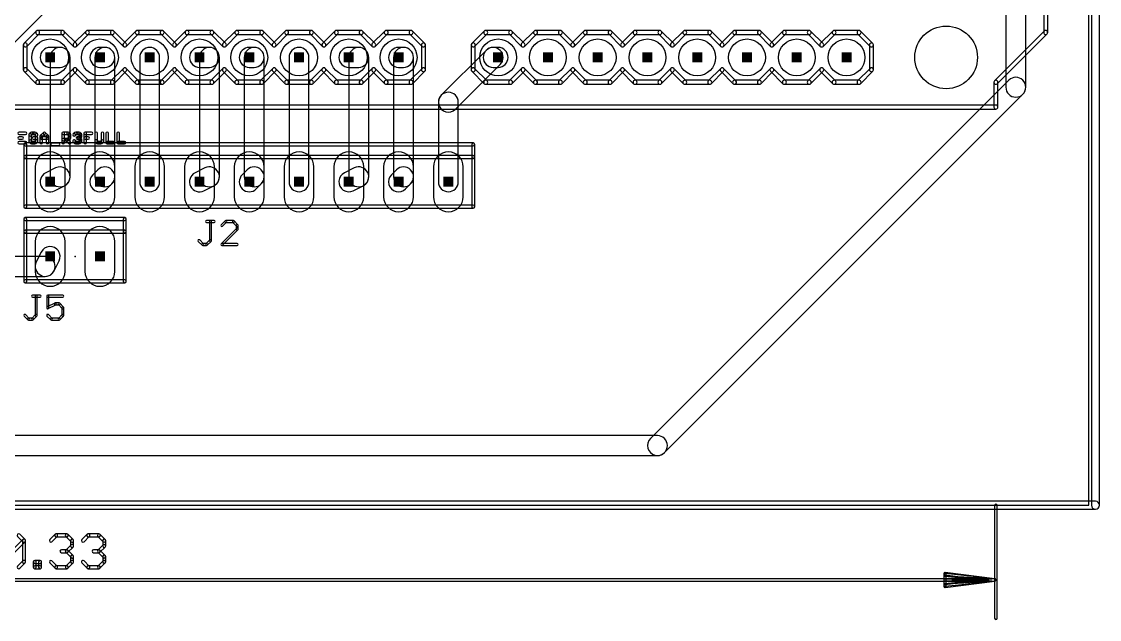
# Model space of a CAD drawing. Extents: x -5 to 106, y -6 to 80.
# Drawn here: x 50.6 to 105.6, y -5.8 to 24.7 of the extents above; entities that cross this region are included whole.
import ezdxf

# ---------------------------------------------------------------- set-up
doc = ezdxf.new("R2010")
doc.units = 0
for name, color, linetype in [('16', 174, 'CONTINUOUS'), ('17', 94, 'CONTINUOUS'), ('20', 178, 'CONTINUOUS'), ('21', 250, 'CONTINUOUS'), ('23', 178, 'CONTINUOUS'), ('25', 250, 'CONTINUOUS'), ('27', 250, 'CONTINUOUS'), ('51', 250, 'CONTINUOUS')]:
    doc.layers.add(name, color=color, linetype=linetype)

# ---------------------------------------------------------------- blocks, each defined once
blk = doc.blocks.new('RECT')
blk.add_solid([(-0.5, -0.5), (0.5, -0.5), (-0.5, 0.5), (0.5, 0.5)])
blk = doc.blocks.new('ROUNDP')
blk.add_circle((0, 0), 0.5)
blk = doc.blocks.new('LONGP100')
blk.add_lwpolyline([(-0.5, -0.5), (0.5, -0.5, 1), (0.5, 0.5), (-0.5, 0.5, 1)], format="xyb", close=True)

msp = doc.modelspace()

# ---------------------------------------------------------------- linework, layer by layer
at = {"layer": '16'}
for points in [[(105.2068, 80.01), (105.2068, 0, 1), (105.6132, 0), (105.6132, 80.01, 1)], [(100.838, 70.866), (100.838, 21.336, 1), (101.854, 21.336), (101.854, 70.866, 1)], [(49.8892, 23.2628), (57.5092, 30.8828, 1), (56.7908, 31.6012), (49.1708, 23.9812, 1)], [(52.578, 23.368), (52.07, 23.368, 1), (52.07, 22.352), (52.578, 22.352, 1)], [(52.07, 22.86), (52.07, 16.764, 1), (53.086, 16.764), (53.086, 22.86, 1)], [(54.864, 23.368), (54.61, 23.368, 1), (54.61, 22.352), (54.864, 22.352, 1)], [(54.356, 22.86), (54.356, 16.764, 1), (55.372, 16.764), (55.372, 22.86, 1)], [(56.642, 22.86), (56.642, 16.51, 1), (57.658, 16.51), (57.658, 22.86, 1)], [(60.198, 23.368), (59.69, 23.368, 1), (59.69, 22.352), (60.198, 22.352, 1)], [(59.69, 22.86), (59.69, 16.764, 1), (60.706, 16.764), (60.706, 22.86, 1)], [(62.484, 23.368), (62.23, 23.368, 1), (62.23, 22.352), (62.484, 22.352, 1)], [(61.976, 22.86), (61.976, 16.764, 1), (62.992, 16.764), (62.992, 22.86, 1)], [(64.262, 22.86), (64.262, 16.51, 1), (65.278, 16.51), (65.278, 22.86, 1)], [(67.818, 23.368), (67.31, 23.368, 1), (67.31, 22.352), (67.818, 22.352, 1)], [(67.31, 22.86), (67.31, 16.764, 1), (68.326, 16.764), (68.326, 22.86, 1)], [(70.104, 23.368), (69.85, 23.368, 1), (69.85, 22.352), (70.104, 22.352, 1)], [(69.596, 22.86), (69.596, 16.764, 1), (70.612, 16.764), (70.612, 22.86, 1)], [(74.3168, 23.2192), (72.0308, 20.9332, 1), (72.7492, 20.2148), (75.0352, 22.5008, 1)], [(74.676, 22.352), (74.93, 22.352, 1), (74.93, 23.368), (74.676, 23.368, 1)], [(100.9868, 21.6952), (82.6988, 3.4072, 1), (83.4172, 2.6888), (101.7052, 20.9768, 1)], [(71.882, 20.574), (71.882, 16.51, 1), (72.898, 16.51), (72.898, 20.574, 1)], [(52.3508, 17.2184), (51.8428, 16.9644, 1), (52.2972, 16.0556), (52.8052, 16.3096, 1)], [(54.5048, 17.1232), (54.2508, 16.8692, 1), (54.9692, 16.1508), (55.2232, 16.4048, 1)], [(59.9708, 17.2184), (59.4628, 16.9644, 1), (59.9172, 16.0556), (60.4252, 16.3096, 1)], [(62.1248, 17.1232), (61.8708, 16.8692, 1), (62.5892, 16.1508), (62.8432, 16.4048, 1)], [(67.5908, 17.2184), (67.0828, 16.9644, 1), (67.5372, 16.0556), (68.0452, 16.3096, 1)], [(69.7448, 17.1232), (69.4908, 16.8692, 1), (70.2092, 16.1508), (70.4632, 16.4048, 1)], [(52.2704, 11.9648), (52.5244, 12.4728, 1), (51.6156, 12.9272), (51.3616, 12.4192, 1)], [(49.53, 11.684), (51.816, 11.684, 1), (51.816, 12.7), (49.53, 12.7, 1)], [(83.058, 3.556), (45.72, 3.556, 1), (45.72, 2.54), (83.058, 2.54, 1)], [(105.41, 0.2032), (0, 0.2032, 1), (0, -0.2032), (105.41, -0.2032, 1)]]:
    msp.add_lwpolyline(points, format="xyb", close=True, dxfattribs=at)
at = {"layer": '20'}
for p, q in [((105.08, 0), (105.08, 80)), ((0, 0), (105.08, 0))]:
    msp.add_line(p, q, dxfattribs=at)
for points in [[(100.265, 0), (100.265, -5.76, 1), (100.395, -5.76), (100.395, 0, 1)], [(50.4102, -1.5862), (50.6814, -1.8574, 1), (50.7891, -1.7496), (50.518, -1.4784, 1)], [(52.1602, -1.8574), (52.4314, -1.5862, 1), (52.3236, -1.4784), (52.0525, -1.7496, 1)], [(52.3775, -1.6085), (52.9198, -1.6085, 1), (52.9198, -1.4561), (52.3775, -1.4561, 1)], [(52.866, -1.5862), (53.1371, -1.8574, 1), (53.2449, -1.7496), (52.9737, -1.4784, 1)], [(53.7974, -1.8574), (54.0685, -1.5862, 1), (53.9608, -1.4784), (53.6896, -1.7496, 1)], [(54.0147, -1.6085), (54.557, -1.6085, 1), (54.557, -1.4561), (54.0147, -1.4561, 1)], [(54.5031, -1.5862), (54.7743, -1.8574, 1), (54.882, -1.7496), (54.6109, -1.4784, 1)], [(49.7045, -2.942), (50.7892, -1.8574, 1), (50.6814, -1.7496), (49.5967, -2.8343, 1)], [(50.6591, -1.8035), (50.6591, -2.8881, 1), (50.8115, -2.8881), (50.8115, -1.8035, 1)], [(53.1371, -2.0208), (52.866, -2.2919, 1), (52.9737, -2.3997), (53.2449, -2.1285, 1)], [(53.1148, -1.8035), (53.1148, -2.0746, 1), (53.2672, -2.0746), (53.2672, -1.8035, 1)], [(54.7743, -2.0208), (54.5031, -2.2919, 1), (54.6109, -2.3997), (54.882, -2.1285, 1)], [(54.752, -1.8035), (54.752, -2.0746, 1), (54.9044, -2.0746), (54.9044, -1.8035, 1)], [(52.9198, -2.2696), (52.6487, -2.2696, 1), (52.6487, -2.422), (52.9198, -2.422, 1)], [(52.866, -2.3997), (53.1371, -2.6709, 1), (53.2449, -2.5631), (52.9737, -2.2919, 1)], [(53.1148, -2.617), (53.1148, -2.8881, 1), (53.2672, -2.8881), (53.2672, -2.617, 1)], [(54.557, -2.2696), (54.2858, -2.2696, 1), (54.2858, -2.422), (54.557, -2.422, 1)], [(54.5031, -2.3997), (54.7743, -2.6709, 1), (54.882, -2.5631), (54.6109, -2.2919, 1)], [(54.752, -2.617), (54.752, -2.8881, 1), (54.9044, -2.8881), (54.9044, -2.617, 1)], [(50.6814, -2.8343), (50.4102, -3.1054, 1), (50.518, -3.2132), (50.7891, -2.942, 1)], [(51.364, -3.1593), (51.364, -2.8881, 1), (51.2116, -2.8881), (51.2116, -3.1593, 1)], [(51.2878, -2.9643), (51.5589, -2.9643, 1), (51.5589, -2.8119), (51.2878, -2.8119, 1)], [(51.5589, -3.0831), (51.2878, -3.0831, 1), (51.2878, -3.2355), (51.5589, -3.2355, 1)], [(51.4827, -2.8881), (51.4827, -3.1593, 1), (51.6351, -3.1593), (51.6351, -2.8881, 1)], [(52.4314, -3.1054), (52.1602, -2.8343, 1), (52.0525, -2.942), (52.3236, -3.2132, 1)], [(52.9198, -3.0831), (52.3775, -3.0831, 1), (52.3775, -3.2355), (52.9198, -3.2355, 1)], [(53.1371, -2.8343), (52.866, -3.1054, 1), (52.9737, -3.2132), (53.2449, -2.942, 1)], [(54.0685, -3.1054), (53.7974, -2.8343, 1), (53.6896, -2.942), (53.9608, -3.2132, 1)], [(54.557, -3.0831), (54.0147, -3.0831, 1), (54.0147, -3.2355), (54.557, -3.2355, 1)], [(54.7743, -2.8343), (54.5031, -3.1054, 1), (54.6109, -3.2132), (54.882, -2.942, 1)], [(0.065, -3.875), (100.265, -3.875, 1), (100.265, -3.745), (0.065, -3.745, 1)], [(100.2731, -3.7455), (97.7381, -3.4263, 1), (97.7219, -3.5553), (100.2569, -3.8745, 1)], [(97.665, -3.4908), (97.665, -4.1292, 1), (97.795, -4.1292), (97.795, -3.4908, 1)], [(100.2716, -3.7453), (97.7366, -3.4853, 1), (97.7234, -3.6147), (100.2584, -3.8747, 1)], [(100.2683, -3.7451), (97.7333, -3.6151, 1), (97.7267, -3.7449), (100.2617, -3.8749, 1)], [(97.7381, -4.1937), (100.2731, -3.8745, 1), (100.2569, -3.7455), (97.7219, -4.0647, 1)], [(97.7333, -4.0049), (100.2683, -3.8749, 1), (100.2617, -3.7451), (97.7267, -3.8751, 1)], [(97.7366, -4.1347), (100.2716, -3.8747, 1), (100.2584, -3.7453), (97.7234, -4.0053, 1)]]:
    msp.add_lwpolyline(points, format="xyb", close=True, dxfattribs=at)
msp.add_circle((97.79, 22.86), 1.6, dxfattribs=at)
at = {"layer": '21'}
for points in [[(51.3632, 24.2018), (50.7282, 23.5668, 1), (50.8718, 23.4232), (51.5068, 24.0582, 1)], [(51.435, 24.0284), (52.705, 24.0284, 1), (52.705, 24.2316), (51.435, 24.2316, 1)], [(52.6332, 24.0582), (53.2682, 23.4232, 1), (53.4118, 23.5668), (52.7768, 24.2018, 1)], [(53.4118, 23.4232), (54.0468, 24.0582, 1), (53.9032, 24.2018), (53.2682, 23.5668, 1)], [(53.975, 24.0284), (55.245, 24.0284, 1), (55.245, 24.2316), (53.975, 24.2316, 1)], [(55.1732, 24.0582), (55.8082, 23.4232, 1), (55.9518, 23.5668), (55.3168, 24.2018, 1)], [(55.9518, 23.4232), (56.5868, 24.0582, 1), (56.4432, 24.2018), (55.8082, 23.5668, 1)], [(56.515, 24.0284), (57.785, 24.0284, 1), (57.785, 24.2316), (56.515, 24.2316, 1)], [(57.7132, 24.0582), (58.3482, 23.4232, 1), (58.4918, 23.5668), (57.8568, 24.2018, 1)], [(58.9832, 24.2018), (58.3482, 23.5668, 1), (58.4918, 23.4232), (59.1268, 24.0582, 1)], [(59.055, 24.0284), (60.325, 24.0284, 1), (60.325, 24.2316), (59.055, 24.2316, 1)], [(60.2532, 24.0582), (60.8882, 23.4232, 1), (61.0318, 23.5668), (60.3968, 24.2018, 1)], [(61.0318, 23.4232), (61.6668, 24.0582, 1), (61.5232, 24.2018), (60.8882, 23.5668, 1)], [(61.595, 24.0284), (62.865, 24.0284, 1), (62.865, 24.2316), (61.595, 24.2316, 1)], [(62.7932, 24.0582), (63.4282, 23.4232, 1), (63.5718, 23.5668), (62.9368, 24.2018, 1)], [(63.5718, 23.4232), (64.2068, 24.0582, 1), (64.0632, 24.2018), (63.4282, 23.5668, 1)], [(64.135, 24.0284), (65.405, 24.0284, 1), (65.405, 24.2316), (64.135, 24.2316, 1)], [(65.3332, 24.0582), (65.9682, 23.4232, 1), (66.1118, 23.5668), (65.4768, 24.2018, 1)], [(66.6032, 24.2018), (65.9682, 23.5668, 1), (66.1118, 23.4232), (66.7468, 24.0582, 1)], [(66.675, 24.0284), (67.945, 24.0284, 1), (67.945, 24.2316), (66.675, 24.2316, 1)], [(67.8732, 24.0582), (68.5082, 23.4232, 1), (68.6518, 23.5668), (68.0168, 24.2018, 1)], [(69.1432, 24.2018), (68.5082, 23.5668, 1), (68.6518, 23.4232), (69.2868, 24.0582, 1)], [(69.215, 24.0284), (70.485, 24.0284, 1), (70.485, 24.2316), (69.215, 24.2316, 1)], [(70.4132, 24.0582), (71.0482, 23.4232, 1), (71.1918, 23.5668), (70.5568, 24.2018, 1)], [(74.2232, 24.2018), (73.5882, 23.5668, 1), (73.7318, 23.4232), (74.3668, 24.0582, 1)], [(74.295, 24.0284), (75.565, 24.0284, 1), (75.565, 24.2316), (74.295, 24.2316, 1)], [(75.4932, 24.0582), (76.1282, 23.4232, 1), (76.2718, 23.5668), (75.6368, 24.2018, 1)], [(76.2718, 23.4232), (76.9068, 24.0582, 1), (76.7632, 24.2018), (76.1282, 23.5668, 1)], [(76.835, 24.0284), (78.105, 24.0284, 1), (78.105, 24.2316), (76.835, 24.2316, 1)], [(78.0332, 24.0582), (78.6682, 23.4232, 1), (78.8118, 23.5668), (78.1768, 24.2018, 1)], [(78.8118, 23.4232), (79.4468, 24.0582, 1), (79.3032, 24.2018), (78.6682, 23.5668, 1)], [(79.375, 24.0284), (80.645, 24.0284, 1), (80.645, 24.2316), (79.375, 24.2316, 1)], [(80.5732, 24.0582), (81.2082, 23.4232, 1), (81.3518, 23.5668), (80.7168, 24.2018, 1)], [(81.8432, 24.2018), (81.2082, 23.5668, 1), (81.3518, 23.4232), (81.9868, 24.0582, 1)], [(81.915, 24.0284), (83.185, 24.0284, 1), (83.185, 24.2316), (81.915, 24.2316, 1)], [(83.1132, 24.0582), (83.7482, 23.4232, 1), (83.8918, 23.5668), (83.2568, 24.2018, 1)], [(83.8918, 23.4232), (84.5268, 24.0582, 1), (84.3832, 24.2018), (83.7482, 23.5668, 1)], [(84.455, 24.0284), (85.725, 24.0284, 1), (85.725, 24.2316), (84.455, 24.2316, 1)], [(85.6532, 24.0582), (86.2882, 23.4232, 1), (86.4318, 23.5668), (85.7968, 24.2018, 1)], [(86.4318, 23.4232), (87.0668, 24.0582, 1), (86.9232, 24.2018), (86.2882, 23.5668, 1)], [(86.995, 24.0284), (88.265, 24.0284, 1), (88.265, 24.2316), (86.995, 24.2316, 1)], [(88.1932, 24.0582), (88.8282, 23.4232, 1), (88.9718, 23.5668), (88.3368, 24.2018, 1)], [(89.4632, 24.2018), (88.8282, 23.5668, 1), (88.9718, 23.4232), (89.6068, 24.0582, 1)], [(89.535, 24.0284), (90.805, 24.0284, 1), (90.805, 24.2316), (89.535, 24.2316, 1)], [(90.7332, 24.0582), (91.3682, 23.4232, 1), (91.5118, 23.5668), (90.8768, 24.2018, 1)], [(92.0032, 24.2018), (91.3682, 23.5668, 1), (91.5118, 23.4232), (92.1468, 24.0582, 1)], [(92.075, 24.0284), (93.345, 24.0284, 1), (93.345, 24.2316), (92.075, 24.2316, 1)], [(93.2732, 24.0582), (93.9082, 23.4232, 1), (94.0518, 23.5668), (93.4168, 24.2018, 1)], [(50.6984, 23.495), (50.6984, 22.225, 1), (50.9016, 22.225), (50.9016, 23.495, 1)], [(71.0184, 23.495), (71.0184, 22.225, 1), (71.2216, 22.225), (71.2216, 23.495, 1)], [(73.5584, 23.495), (73.5584, 22.225, 1), (73.7616, 22.225), (73.7616, 23.495, 1)], [(93.8784, 23.495), (93.8784, 22.225, 1), (94.0816, 22.225), (94.0816, 23.495, 1)], [(50.7282, 22.1532), (51.3632, 21.5182, 1), (51.5068, 21.6618), (50.8718, 22.2968, 1)], [(53.2682, 22.2968), (52.6332, 21.6618, 1), (52.7768, 21.5182), (53.4118, 22.1532, 1)], [(54.0468, 21.6618), (53.4118, 22.2968, 1), (53.2682, 22.1532), (53.9032, 21.5182, 1)], [(55.8082, 22.2968), (55.1732, 21.6618, 1), (55.3168, 21.5182), (55.9518, 22.1532, 1)], [(56.5868, 21.6618), (55.9518, 22.2968, 1), (55.8082, 22.1532), (56.4432, 21.5182, 1)], [(58.3482, 22.2968), (57.7132, 21.6618, 1), (57.8568, 21.5182), (58.4918, 22.1532, 1)], [(58.3482, 22.1532), (58.9832, 21.5182, 1), (59.1268, 21.6618), (58.4918, 22.2968, 1)], [(60.8882, 22.2968), (60.2532, 21.6618, 1), (60.3968, 21.5182), (61.0318, 22.1532, 1)], [(61.6668, 21.6618), (61.0318, 22.2968, 1), (60.8882, 22.1532), (61.5232, 21.5182, 1)], [(63.4282, 22.2968), (62.7932, 21.6618, 1), (62.9368, 21.5182), (63.5718, 22.1532, 1)], [(64.2068, 21.6618), (63.5718, 22.2968, 1), (63.4282, 22.1532), (64.0632, 21.5182, 1)], [(65.9682, 22.2968), (65.3332, 21.6618, 1), (65.4768, 21.5182), (66.1118, 22.1532, 1)], [(65.9682, 22.1532), (66.6032, 21.5182, 1), (66.7468, 21.6618), (66.1118, 22.2968, 1)], [(68.5082, 22.2968), (67.8732, 21.6618, 1), (68.0168, 21.5182), (68.6518, 22.1532, 1)], [(68.5082, 22.1532), (69.1432, 21.5182, 1), (69.2868, 21.6618), (68.6518, 22.2968, 1)], [(71.0482, 22.2968), (70.4132, 21.6618, 1), (70.5568, 21.5182), (71.1918, 22.1532, 1)], [(73.5882, 22.1532), (74.2232, 21.5182, 1), (74.3668, 21.6618), (73.7318, 22.2968, 1)], [(76.1282, 22.2968), (75.4932, 21.6618, 1), (75.6368, 21.5182), (76.2718, 22.1532, 1)], [(76.9068, 21.6618), (76.2718, 22.2968, 1), (76.1282, 22.1532), (76.7632, 21.5182, 1)], [(78.6682, 22.2968), (78.0332, 21.6618, 1), (78.1768, 21.5182), (78.8118, 22.1532, 1)], [(79.4468, 21.6618), (78.8118, 22.2968, 1), (78.6682, 22.1532), (79.3032, 21.5182, 1)], [(81.2082, 22.2968), (80.5732, 21.6618, 1), (80.7168, 21.5182), (81.3518, 22.1532, 1)], [(81.2082, 22.1532), (81.8432, 21.5182, 1), (81.9868, 21.6618), (81.3518, 22.2968, 1)], [(83.7482, 22.2968), (83.1132, 21.6618, 1), (83.2568, 21.5182), (83.8918, 22.1532, 1)], [(84.5268, 21.6618), (83.8918, 22.2968, 1), (83.7482, 22.1532), (84.3832, 21.5182, 1)], [(86.2882, 22.2968), (85.6532, 21.6618, 1), (85.7968, 21.5182), (86.4318, 22.1532, 1)], [(87.0668, 21.6618), (86.4318, 22.2968, 1), (86.2882, 22.1532), (86.9232, 21.5182, 1)], [(88.8282, 22.2968), (88.1932, 21.6618, 1), (88.3368, 21.5182), (88.9718, 22.1532, 1)], [(88.8282, 22.1532), (89.4632, 21.5182, 1), (89.6068, 21.6618), (88.9718, 22.2968, 1)], [(91.3682, 22.2968), (90.7332, 21.6618, 1), (90.8768, 21.5182), (91.5118, 22.1532, 1)], [(91.3682, 22.1532), (92.0032, 21.5182, 1), (92.1468, 21.6618), (91.5118, 22.2968, 1)], [(93.9082, 22.2968), (93.2732, 21.6618, 1), (93.4168, 21.5182), (94.0518, 22.1532, 1)], [(52.705, 21.6916), (51.435, 21.6916, 1), (51.435, 21.4884), (52.705, 21.4884, 1)], [(55.245, 21.6916), (53.975, 21.6916, 1), (53.975, 21.4884), (55.245, 21.4884, 1)], [(57.785, 21.6916), (56.515, 21.6916, 1), (56.515, 21.4884), (57.785, 21.4884, 1)], [(60.325, 21.6916), (59.055, 21.6916, 1), (59.055, 21.4884), (60.325, 21.4884, 1)], [(62.865, 21.6916), (61.595, 21.6916, 1), (61.595, 21.4884), (62.865, 21.4884, 1)], [(65.405, 21.6916), (64.135, 21.6916, 1), (64.135, 21.4884), (65.405, 21.4884, 1)], [(67.945, 21.6916), (66.675, 21.6916, 1), (66.675, 21.4884), (67.945, 21.4884, 1)], [(70.485, 21.6916), (69.215, 21.6916, 1), (69.215, 21.4884), (70.485, 21.4884, 1)], [(75.565, 21.6916), (74.295, 21.6916, 1), (74.295, 21.4884), (75.565, 21.4884, 1)], [(78.105, 21.6916), (76.835, 21.6916, 1), (76.835, 21.4884), (78.105, 21.4884, 1)], [(80.645, 21.6916), (79.375, 21.6916, 1), (79.375, 21.4884), (80.645, 21.4884, 1)], [(83.185, 21.6916), (81.915, 21.6916, 1), (81.915, 21.4884), (83.185, 21.4884, 1)], [(85.725, 21.6916), (84.455, 21.6916, 1), (84.455, 21.4884), (85.725, 21.4884, 1)], [(88.265, 21.6916), (86.995, 21.6916, 1), (86.995, 21.4884), (88.265, 21.4884, 1)], [(90.805, 21.6916), (89.535, 21.6916, 1), (89.535, 21.4884), (90.805, 21.4884, 1)], [(93.345, 21.6916), (92.075, 21.6916, 1), (92.075, 21.4884), (93.345, 21.4884, 1)], [(50.8762, 17.78), (50.8762, 18.415, 1), (50.7238, 18.415), (50.7238, 17.78, 1)], [(73.66, 18.4912), (50.8, 18.4912, 1), (50.8, 18.3388), (73.66, 18.3388, 1)], [(73.5838, 18.415), (73.5838, 17.78, 1), (73.7362, 17.78), (73.7362, 18.415, 1)], [(50.8762, 15.24), (50.8762, 17.78, 1), (50.7238, 17.78), (50.7238, 15.24, 1)], [(73.66, 17.8562), (50.8, 17.8562, 1), (50.8, 17.7038), (73.66, 17.7038, 1)], [(73.5838, 17.78), (73.5838, 15.24, 1), (73.7362, 15.24), (73.7362, 17.78, 1)], [(50.8, 15.1638), (73.66, 15.1638, 1), (73.66, 15.3162), (50.8, 15.3162, 1)], [(50.8762, 13.97), (50.8762, 14.605, 1), (50.7238, 14.605), (50.7238, 13.97, 1)], [(55.88, 14.6812), (50.8, 14.6812, 1), (50.8, 14.5288), (55.88, 14.5288, 1)], [(55.8038, 14.605), (55.8038, 13.97, 1), (55.9562, 13.97), (55.9562, 14.605, 1)], [(50.8762, 11.43), (50.8762, 13.97, 1), (50.7238, 13.97), (50.7238, 11.43, 1)], [(55.88, 14.0462), (50.8, 14.0462, 1), (50.8, 13.8938), (55.88, 13.8938, 1)], [(55.8038, 13.97), (55.8038, 11.43, 1), (55.9562, 11.43), (55.9562, 13.97, 1)], [(50.8, 11.3538), (55.88, 11.3538, 1), (55.88, 11.5062), (50.8, 11.5062, 1)]]:
    msp.add_lwpolyline(points, format="xyb", close=True, dxfattribs=at)
at = {"layer": '23'}
for p in [(62.23, 16.51), (53.34, 12.7)]:
    msp.add_point(p, dxfattribs=at)
at = {"layer": '25'}
for points in [[(60.0544, 14.4282), (60.4442, 14.4282, 1), (60.4442, 14.5298), (60.0544, 14.5298, 1)], [(60.3001, 13.5045), (60.3001, 14.479, 1), (60.1985, 14.479), (60.1985, 13.5045, 1)], [(60.993, 14.5149), (60.7981, 14.32, 1), (60.8699, 14.2482), (61.0648, 14.4431, 1)], [(61.4187, 14.5298), (61.0289, 14.5298, 1), (61.0289, 14.4282), (61.4187, 14.4282, 1)], [(61.6495, 14.32), (61.4546, 14.5149, 1), (61.3828, 14.4431), (61.5777, 14.2482, 1)], [(61.6644, 14.0892), (61.6644, 14.2841, 1), (61.5628, 14.2841), (61.5628, 14.0892, 1)], [(60.8699, 13.2737), (61.6495, 14.0533, 1), (61.5777, 14.1251), (60.7981, 13.3455, 1)], [(59.6287, 13.4686), (59.8236, 13.2737, 1), (59.8954, 13.3455), (59.7005, 13.5404, 1)], [(59.8595, 13.2588), (60.0544, 13.2588, 1), (60.0544, 13.3604), (59.8595, 13.3604, 1)], [(60.0903, 13.2737), (60.2852, 13.4686, 1), (60.2134, 13.5404), (60.0185, 13.3455, 1)], [(61.6136, 13.3604), (60.834, 13.3604, 1), (60.834, 13.2588), (61.6136, 13.2588, 1)], [(51.1644, 10.6182), (51.5542, 10.6182, 1), (51.5542, 10.7198), (51.1644, 10.7198, 1)], [(51.4101, 9.6945), (51.4101, 10.669, 1), (51.3085, 10.669), (51.3085, 9.6945, 1)], [(52.7236, 10.7198), (51.944, 10.7198, 1), (51.944, 10.6182), (52.7236, 10.6182, 1)], [(51.8932, 10.669), (51.8932, 10.0843, 1), (51.9948, 10.0843), (51.9948, 10.669, 1)], [(51.9667, 10.0389), (52.3565, 10.2338, 1), (52.3111, 10.3246), (51.9213, 10.1297, 1)], [(52.3338, 10.2284), (52.5287, 10.2284, 1), (52.5287, 10.33), (52.3338, 10.33, 1)], [(52.4928, 10.2433), (52.6877, 10.0484, 1), (52.7595, 10.1202), (52.5646, 10.3151, 1)], [(52.6728, 10.0843), (52.6728, 9.6945, 1), (52.7744, 9.6945), (52.7744, 10.0843, 1)], [(50.7387, 9.6586), (50.9336, 9.4637, 1), (51.0054, 9.5355), (50.8105, 9.7304, 1)], [(50.9695, 9.4488), (51.1644, 9.4488, 1), (51.1644, 9.5504), (50.9695, 9.5504, 1)], [(51.2003, 9.4637), (51.3952, 9.6586, 1), (51.3234, 9.7304), (51.1285, 9.5355, 1)], [(52.1748, 9.5355), (51.9799, 9.7304, 1), (51.9081, 9.6586), (52.103, 9.4637, 1)], [(52.5287, 9.5504), (52.1389, 9.5504, 1), (52.1389, 9.4488), (52.5287, 9.4488, 1)], [(52.6877, 9.7304), (52.4928, 9.5355, 1), (52.5646, 9.4637), (52.7595, 9.6586, 1)]]:
    msp.add_lwpolyline(points, format="xyb", close=True, dxfattribs=at)
at = {"layer": '27'}
for points in [[(50.8113, 19.0504), (50.4893, 19.0504, 1), (50.4893, 18.9234), (50.8113, 18.9234, 1)], [(50.4893, 18.6819), (50.6503, 18.6819, 1), (50.6503, 18.8089), (50.4893, 18.8089, 1)], [(51.0862, 19.0318), (51.0057, 18.9513, 1), (51.0955, 18.8615), (51.176, 18.942, 1)], [(50.9871, 18.9064), (50.9871, 18.5844, 1), (51.1141, 18.5844), (51.1141, 18.9064, 1)], [(51.2921, 19.0504), (51.1311, 19.0504, 1), (51.1311, 18.9234), (51.2921, 18.9234, 1)], [(51.3726, 18.8089), (51.2116, 18.8089, 1), (51.2116, 18.6819), (51.3726, 18.6819, 1)], [(51.4175, 18.9513), (51.337, 19.0318, 1), (51.2472, 18.942), (51.3277, 18.8615, 1)], [(51.4361, 18.5844), (51.4361, 18.7454, 1), (51.3091, 18.7454), (51.3091, 18.5844, 1)], [(51.6568, 18.781), (51.8178, 18.942, 1), (51.728, 19.0318), (51.567, 18.8708, 1)], [(51.6754, 18.5039), (51.6754, 18.8259, 1), (51.5484, 18.8259), (51.5484, 18.5039, 1)], [(51.6119, 18.6819), (51.9339, 18.6819, 1), (51.9339, 18.8089), (51.6119, 18.8089, 1)], [(51.728, 18.942), (51.889, 18.781, 1), (51.9788, 18.8708), (51.8178, 19.0318, 1)], [(51.8704, 18.8259), (51.8704, 18.5039, 1), (51.9974, 18.5039), (51.9974, 18.8259, 1)], [(52.798, 18.5039), (52.798, 18.9869, 1), (52.671, 18.9869), (52.671, 18.5039, 1)], [(52.7345, 18.9234), (52.976, 18.9234, 1), (52.976, 19.0504), (52.7345, 19.0504, 1)], [(52.976, 18.7284), (52.7345, 18.7284, 1), (52.7345, 18.6014), (52.976, 18.6014, 1)], [(52.8506, 18.62), (53.0116, 18.459, 1), (53.1014, 18.5488), (52.9404, 18.7098, 1)], [(52.9311, 18.942), (53.0116, 18.8615, 1), (53.1014, 18.9513), (53.0209, 19.0318, 1)], [(53.0116, 18.7903), (52.9311, 18.7098, 1), (53.0209, 18.62), (53.1014, 18.7005, 1)], [(52.993, 18.9064), (52.993, 18.7454, 1), (53.12, 18.7454), (53.12, 18.9064, 1)], [(53.3407, 18.8615), (53.4212, 18.942, 1), (53.3314, 19.0318), (53.2509, 18.9513, 1)], [(53.3763, 18.9234), (53.5373, 18.9234, 1), (53.5373, 19.0504), (53.3763, 19.0504, 1)], [(53.5373, 18.8089), (53.4568, 18.8089, 1), (53.4568, 18.6819), (53.5373, 18.6819, 1)], [(53.4924, 18.942), (53.5729, 18.8615, 1), (53.6627, 18.9513), (53.5822, 19.0318, 1)], [(53.5729, 18.8708), (53.4924, 18.7903, 1), (53.5822, 18.7005), (53.6627, 18.781, 1)], [(53.4924, 18.7005), (53.5729, 18.62, 1), (53.6627, 18.7098), (53.5822, 18.7903, 1)], [(53.5543, 18.9064), (53.5543, 18.8259, 1), (53.6813, 18.8259), (53.6813, 18.9064, 1)], [(53.5543, 18.6649), (53.5543, 18.5844, 1), (53.6813, 18.5844), (53.6813, 18.6649, 1)], [(53.9206, 18.5039), (53.9206, 18.9869, 1), (53.7936, 18.9869), (53.7936, 18.5039, 1)], [(53.8571, 18.9234), (54.1791, 18.9234, 1), (54.1791, 19.0504), (53.8571, 19.0504, 1)], [(53.8571, 18.6819), (54.0181, 18.6819, 1), (54.0181, 18.8089), (53.8571, 18.8089, 1)], [(54.3549, 18.9869), (54.3549, 18.5844, 1), (54.4819, 18.5844), (54.4819, 18.9869, 1)], [(54.8039, 18.5844), (54.8039, 18.9869, 1), (54.6769, 18.9869), (54.6769, 18.5844, 1)], [(54.9162, 18.9869), (54.9162, 18.5039, 1), (55.0432, 18.5039), (55.0432, 18.9869, 1)], [(55.4776, 18.9869), (55.4776, 18.5039, 1), (55.6046, 18.5039), (55.6046, 18.9869, 1)], [(50.4893, 18.4404), (50.8113, 18.4404, 1), (50.8113, 18.5674), (50.4893, 18.5674, 1)], [(51.0057, 18.5395), (51.0862, 18.459, 1), (51.176, 18.5488), (51.0955, 18.6293, 1)], [(51.1311, 18.4404), (51.2921, 18.4404, 1), (51.2921, 18.5674), (51.1311, 18.5674, 1)], [(51.337, 18.459), (51.4175, 18.5395, 1), (51.3277, 18.6293), (51.2472, 18.5488, 1)], [(52.1732, 18.3599), (52.4952, 18.3599, 1), (52.4952, 18.4869), (52.1732, 18.4869, 1)], [(53.4212, 18.5488), (53.3407, 18.6293, 1), (53.2509, 18.5395), (53.3314, 18.459, 1)], [(53.5373, 18.5674), (53.3763, 18.5674, 1), (53.3763, 18.4404), (53.5373, 18.4404, 1)], [(53.5729, 18.6293), (53.4924, 18.5488, 1), (53.5822, 18.459), (53.6627, 18.5395, 1)], [(54.3735, 18.5395), (54.454, 18.459, 1), (54.5438, 18.5488), (54.4633, 18.6293, 1)], [(54.4989, 18.4404), (54.6599, 18.4404, 1), (54.6599, 18.5674), (54.4989, 18.5674, 1)], [(54.7048, 18.459), (54.7853, 18.5395, 1), (54.6955, 18.6293), (54.615, 18.5488, 1)], [(54.9797, 18.4404), (55.3018, 18.4404, 1), (55.3018, 18.5674), (54.9797, 18.5674, 1)], [(55.5411, 18.4404), (55.8631, 18.4404, 1), (55.8631, 18.5674), (55.5411, 18.5674, 1)]]:
    msp.add_lwpolyline(points, format="xyb", close=True, dxfattribs=at)
at = {"layer": '51'}
for points in [[(102.7684, 58.42), (102.7684, 24.13, 1), (102.9716, 24.13), (102.9716, 58.42, 1)], [(102.7982, 24.2018), (100.2582, 21.6618, 1), (100.4018, 21.5182), (102.9418, 24.0582, 1)], [(100.2284, 21.59), (100.2284, 20.32, 1), (100.4316, 20.32), (100.4316, 21.59, 1)], [(100.33, 20.4216), (1.27, 20.4216, 1), (1.27, 20.2184), (100.33, 20.2184, 1)]]:
    msp.add_lwpolyline(points, format="xyb", close=True, dxfattribs=at)

# ---------------------------------------------------------------- block references
at = {"layer": '17', "rotation": 90}
for name, p, xscale, yscale in [('ROUNDP', (52.07, 22.86), 1.8796, 1.8796), ('ROUNDP', (52.07, 22.86), 1.8796, 1.8796), ('ROUNDP', (54.61, 22.86), 1.8796, 1.8796), ('ROUNDP', (54.61, 22.86), 1.8796, 1.8796), ('ROUNDP', (57.15, 22.86), 1.8796, 1.8796), ('ROUNDP', (57.15, 22.86), 1.8796, 1.8796), ('ROUNDP', (59.69, 22.86), 1.8796, 1.8796), ('ROUNDP', (59.69, 22.86), 1.8796, 1.8796), ('ROUNDP', (62.23, 22.86), 1.8796, 1.8796), ('ROUNDP', (62.23, 22.86), 1.8796, 1.8796), ('ROUNDP', (64.77, 22.86), 1.8796, 1.8796), ('ROUNDP', (64.77, 22.86), 1.8796, 1.8796), ('ROUNDP', (67.31, 22.86), 1.8796, 1.8796), ('ROUNDP', (67.31, 22.86), 1.8796, 1.8796), ('ROUNDP', (69.85, 22.86), 1.8796, 1.8796), ('ROUNDP', (69.85, 22.86), 1.8796, 1.8796), ('ROUNDP', (74.93, 22.86), 1.8796, 1.8796), ('ROUNDP', (74.93, 22.86), 1.8796, 1.8796), ('ROUNDP', (77.47, 22.86), 1.8796, 1.8796), ('ROUNDP', (77.47, 22.86), 1.8796, 1.8796), ('ROUNDP', (80.01, 22.86), 1.8796, 1.8796), ('ROUNDP', (80.01, 22.86), 1.8796, 1.8796), ('ROUNDP', (82.55, 22.86), 1.8796, 1.8796), ('ROUNDP', (82.55, 22.86), 1.8796, 1.8796), ('ROUNDP', (85.09, 22.86), 1.8796, 1.8796), ('ROUNDP', (85.09, 22.86), 1.8796, 1.8796), ('ROUNDP', (87.63, 22.86), 1.8796, 1.8796), ('ROUNDP', (87.63, 22.86), 1.8796, 1.8796), ('ROUNDP', (90.17, 22.86), 1.8796, 1.8796), ('ROUNDP', (90.17, 22.86), 1.8796, 1.8796), ('ROUNDP', (92.71, 22.86), 1.8796, 1.8796), ('ROUNDP', (92.71, 22.86), 1.8796, 1.8796), ('LONGP100', (52.07, 16.51), 1.524, 1.524), ('LONGP100', (52.07, 16.51), 1.524, 1.524), ('LONGP100', (54.61, 16.51), 1.524, 1.524), ('LONGP100', (54.61, 16.51), 1.524, 1.524), ('LONGP100', (57.15, 16.51), 1.524, 1.524), ('LONGP100', (57.15, 16.51), 1.524, 1.524), ('LONGP100', (59.69, 16.51), 1.524, 1.524), ('LONGP100', (59.69, 16.51), 1.524, 1.524), ('LONGP100', (62.23, 16.51), 1.524, 1.524), ('LONGP100', (62.23, 16.51), 1.524, 1.524), ('LONGP100', (64.77, 16.51), 1.524, 1.524), ('LONGP100', (64.77, 16.51), 1.524, 1.524), ('LONGP100', (67.31, 16.51), 1.524, 1.524), ('LONGP100', (67.31, 16.51), 1.524, 1.524), ('LONGP100', (69.85, 16.51), 1.524, 1.524), ('LONGP100', (69.85, 16.51), 1.524, 1.524), ('LONGP100', (72.39, 16.51), 1.524, 1.524), ('LONGP100', (72.39, 16.51), 1.524, 1.524), ('LONGP100', (52.07, 12.7), 1.524, 1.524), ('LONGP100', (52.07, 12.7), 1.524, 1.524), ('LONGP100', (54.61, 12.7), 1.524, 1.524), ('LONGP100', (54.61, 12.7), 1.524, 1.524)]:
    msp.add_blockref(name, p, dxfattribs=dict(at, xscale=xscale, yscale=yscale))
at = {"layer": '21', "xscale": 0.508, "yscale": 0.508}
for p in [(52.07, 16.51), (54.61, 16.51), (57.15, 16.51), (59.69, 16.51), (62.23, 16.51), (64.77, 16.51), (67.31, 16.51), (69.85, 16.51), (72.39, 16.51), (52.07, 12.7), (54.61, 12.7)]:
    msp.add_blockref('RECT', p, dxfattribs=at)
at = {"layer": '51', "xscale": 0.508, "yscale": 0.508}
for p in [(52.07, 22.86), (54.61, 22.86), (57.15, 22.86), (59.69, 22.86), (62.23, 22.86), (64.77, 22.86), (67.31, 22.86), (69.85, 22.86), (74.93, 22.86), (77.47, 22.86), (80.01, 22.86), (82.55, 22.86), (85.09, 22.86), (87.63, 22.86), (90.17, 22.86), (92.71, 22.86)]:
    msp.add_blockref('RECT', p, dxfattribs=at)

doc.saveas('drawing.dxf')
